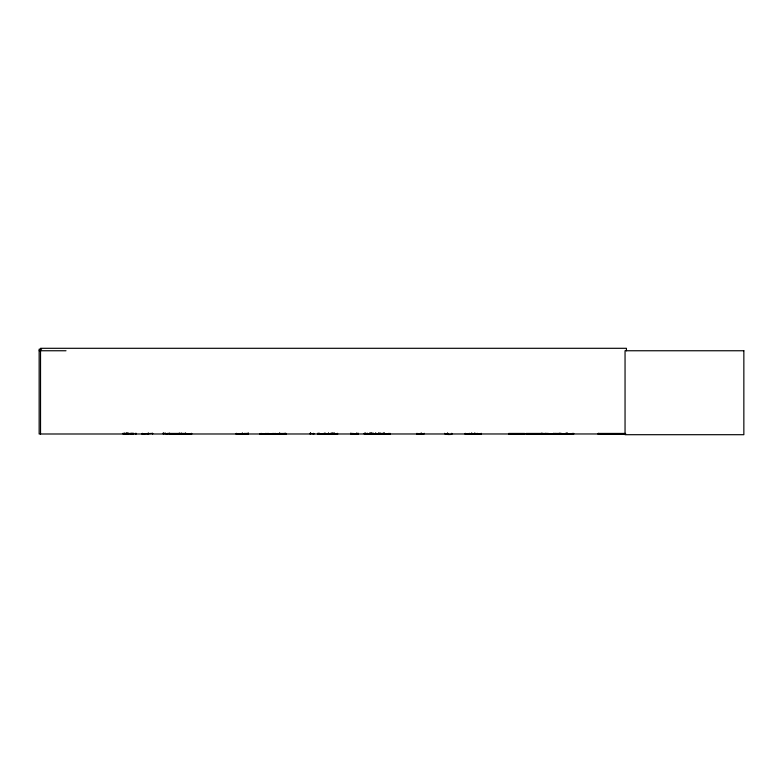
<?xml version="1.0" encoding="UTF-8"?>
<svg xmlns="http://www.w3.org/2000/svg" width="783" height="783" viewBox="0 0 783 783"><rect width="100%" height="100%" fill="white"/><g stroke="black" fill="none" stroke-linecap="round" stroke-linejoin="round"><path stroke-width="1.17" d="M559.737 433.89L559.747 433.302M572.177 433.968L572.256 433.302M542.599 433.89L542.619 433.302M546.779 433.89L546.798 433.302M554.902 433.89L554.932 433.302M558.964 433.997L559.111 433.302M625.617 433.929L598.134 433.948L598.192 433.439L625.558 433.439M465.033 433.997L481.251 433.89M477.15 433.89L477.19 433.302M416.703 433.997L424.151 433.909L424.22 433.302M416.947 433.89L416.996 433.302M390.257 433.929L364.301 433.909M364.565 433.89L364.624 433.302M141.919 433.997L152.597 433.361M235.986 433.997L248.201 433.909M598.143 433.997L598.192 433.439M598.192 433.694L625.568 433.694M319.043 433.997L337.816 433.929M328.41 433.89L328.38 433.126M358.027 433.909L358.105 433.361M166.573 433.997L168.883 433.361M259.976 433.929L285.912 433.439L286.392 433.948L260.005 433.968L260.945 433.948L260.465 433.439M273.707 433.929L274.207 433.439C275.822 434.125 271.76 434.085 273.375 433.439L273.864 433.968M279.815 433.694L278.67 433.929L279.756 433.439L280.079 433.968M285.912 433.439L285.423 433.929L286.363 433.978M375.4 433.909L375.439 433.361M319.405 433.909L319.474 433.361M352.321 433.909L358.105 433.821M367.198 433.909L367.276 433.361M244.864 433.909L244.952 433.361M541.268 433.909L541.356 433.361M545.448 433.909L545.536 433.361M548.11 433.909L548.198 433.361L548.286 433.997M266.553 433.694L267.101 433.948L266.621 433.439L266.279 433.968M272.112 433.694L272.66 433.968L272.171 433.439L271.838 433.968M278.014 433.694L277.495 433.968L277.965 433.439L278.347 433.997M279.355 433.988L279.433 433.126M280.891 433.694L281.43 433.948L280.95 433.439L280.617 433.968M41.597 349.179L39.15 349.179L39.15 433.997L625.519 433.968M39.15 350.755L66.007 350.755M169.715 433.449L185.326 433.449M508.627 433.449L524.659 433.449M526.059 433.449L542.081 433.449M169.686 433.655L185.365 433.674M260.396 433.694L285.971 433.694M508.598 433.674L524.688 433.655M526.029 433.655L542.11 433.655M169.705 433.948L191.874 433.909M310.244 433.361L314.11 433.909M508.607 433.948L524.679 433.948M526.039 433.948L573.763 433.968L573.685 433.302M561.274 433.968L561.176 433.302M560.755 433.909L560.677 433.361M558.103 433.909L558.015 433.361M553.914 433.909L553.835 433.361M310.274 433.89L310.42 433.126M273.061 433.694L272.504 433.968L273.003 433.439L273.326 433.968M364.496 433.909L364.418 433.361M388.808 433.909L388.73 433.361L388.662 433.997M328.459 433.89L328.606 433.126M275.342 433.909L275.293 433.361L275.244 433.997M181.539 433.909L181.539 433.361M382.182 433.909L382.221 433.302M371.318 433.909L371.357 433.126M555.245 433.89L555.225 433.302M547.121 433.89L547.102 433.302M543.059 433.997L542.913 433.302M626.429 350.755L626.429 348.298L40.53 348.298L40.53 433.997M567.489 433.126L567.489 433.997M567.058 433.126L567.058 433.997M566.383 433.126L566.383 433.997M565.943 433.126L565.943 433.997M560.589 433.302L560.589 433.997M559.405 433.302L559.405 433.997M557.927 433.302L557.927 433.997M556.41 433.302L556.41 433.997M553.747 433.302L553.747 433.997M545.624 433.302L545.624 433.997M544.097 433.302L544.097 433.997M541.435 433.302L541.435 433.997M481.212 433.302L481.212 433.997M475.007 433.126L475.007 433.997M474.596 433.126L474.596 433.997M471.875 433.126L471.875 433.997M471.464 433.126L471.464 433.997M469.281 433.302L469.281 433.997M465.259 433.302L465.259 433.997M451.771 433.997L451.771 433.302C453.641 435.338 443.501 434.506 444.538 433.302M447.7 433.126L447.7 433.997M447.455 433.126L447.455 433.997M421.313 433.126L421.313 433.997M421.058 433.126L421.058 433.997M389.914 433.302L389.914 433.997M384.345 433.126L384.345 433.997M384.12 433.126L384.12 433.997M383.964 433.126L384.061 433.997M383.582 433.126L383.543 433.997M381.859 433.302L381.859 433.997M380.244 433.126L380.244 433.997M380.068 433.126L380.068 433.997M379.05 433.302L379.05 433.997L379.001 433.126M378.786 433.302L378.786 433.997M378.629 433.126L378.629 433.997M375.909 433.126L375.909 433.997M375.527 433.126L375.488 433.997M373.031 432.95L373.031 433.997M372.639 433.302L372.679 433.997M371.171 433.126L371.171 433.997M371.025 432.95L370.995 433.997M370.574 433.126L370.574 433.997M369.615 432.95L369.615 433.997M367.354 433.302L367.354 433.997M365.798 433.126L365.798 433.997M365.612 433.126L365.612 433.997M364.34 433.302L364.271 433.997M358.183 433.302L358.183 433.997M356.911 433.126L356.911 433.997M356.725 433.126L356.725 433.997M352.908 433.302L352.908 433.997M351.381 433.302L351.42 433.997M350.706 433.126L350.706 433.997M337.336 433.302L337.336 433.997M334.321 432.95L334.321 433.997M333.724 432.95L333.724 433.997M332.315 432.95L332.315 433.997M332.031 433.126L332.031 433.997M331.718 433.126L331.718 433.997M330.504 433.302L330.504 433.997M325.151 433.126L325.151 433.997M324.837 433.126L324.837 433.997M324.064 433.302L324.064 433.997M319.533 433.302L319.533 433.997M318.397 433.126L318.397 433.997M313.494 433.302L313.494 433.997M310.538 433.126L310.538 433.997M310.156 433.302L310.156 433.997M285.58 433.302L285.58 433.997M279.795 433.126L279.795 433.997M248.377 433.302L248.377 433.997M248.113 433.126L248.113 433.997M247.996 433.126L247.996 433.997M246.723 433.302L246.723 433.997M245.04 433.302L245.04 433.997M242.534 433.126L242.534 433.997M242.172 433.126L242.172 433.997M236.388 433.302L236.388 433.997M191.512 433.302L191.512 433.997M185.728 433.126L185.728 433.997M185.365 433.126L185.365 433.997M181.45 433.302L181.45 433.997M181.176 433.302L181.176 433.997M179.747 433.302L179.747 433.997M169.48 433.126L169.539 433.997M168.971 433.302L168.971 433.997M167.268 433.302L167.268 433.997M165.233 432.95L165.233 433.997M163.823 432.95L163.823 433.997M163.236 432.95L163.236 433.997M152.646 433.302L152.646 433.997M148.457 433.126L148.457 433.997M148.104 433.126L148.104 433.997M142.31 433.302L142.31 433.997M136.173 433.302L136.173 433.997M135.586 433.302L135.586 433.997M133.746 433.302L133.746 433.997M133.188 433.302L133.188 433.997M132.542 433.302L132.542 433.997M132.278 433.302L132.278 433.997M131.71 433.302L131.71 433.997M131.446 433.302L131.466 433.997M130.878 433.302L130.771 433.997M130.223 433.302L130.223 433.997M129.038 433.302L129.038 433.997M128.334 433.302L128.481 433.997M127.932 432.95L127.932 433.997M127.756 433.302L127.825 433.997M127.56 433.302L127.56 433.997M127.003 433.302L127.003 433.997M126.738 433.302L126.738 433.997M126.523 432.95L126.523 433.997M126.063 433.302L126.063 433.997M125.515 433.302L125.515 433.997M124.526 432.95L124.526 433.997M123.626 433.302L123.626 433.997M123.039 433.302L123.039 433.997M598.799 433.439L598.985 433.988L598.799 433.439M261.659 433.439C260.103 434.076 263.205 434.115 261.659 433.439M265.417 433.439C263.861 434.076 266.964 434.115 265.417 433.439M267.218 433.439C265.691 433.978 268.735 434.174 267.218 433.439M268.412 433.439C266.856 434.076 269.959 434.115 268.412 433.439M284.709 433.439C283.152 434.076 286.255 434.115 284.709 433.439M743.85 350.755L625.049 350.755L625.049 434.702L743.85 434.702L743.85 350.755M317.712 433.997L317.712 433.302L317.673 433.997M179.238 433.997L179.238 433.126L179.18 433.997"/></g></svg>
